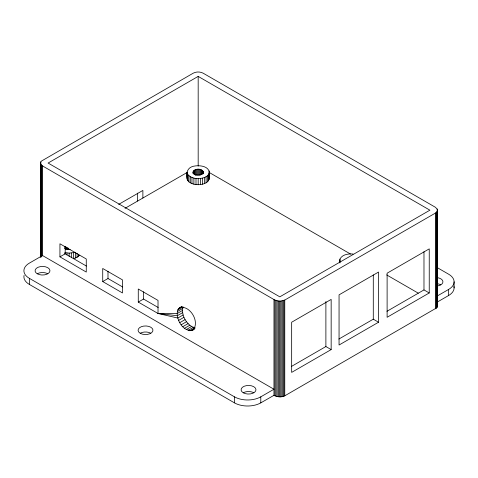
<?xml version="1.0" encoding="UTF-8"?>
<svg xmlns="http://www.w3.org/2000/svg" width="478" height="478" viewBox="0 0 478 478"><rect width="100%" height="100%" fill="white"/><g stroke="black" fill="none" stroke-linecap="round" stroke-linejoin="round"><path stroke-width="0.72" d="M40.451 256.602L40.451 163.052L41.222 161.211L193.226 73.176C196.255 71.586 200.103 71.586 203.132 73.176L435.482 207.321L437.442 209.549L437.531 305.956L436.767 307.796L284.763 395.832C281.393 397.523 277.222 397.051 273.96 395.318L260.791 402.864A18.618 10.749 0 0 1 234.459 402.858L29.355 284.416L29.355 278.333A18.618 10.749 0 0 1 29.355 263.133L42.524 255.533L273.96 389.235L260.791 396.836A18.618 10.749 0 0 1 234.459 396.83L29.355 278.333M102.722 281.56L122.476 292.96L122.476 279.887L102.722 268.481L102.722 281.56L107.992 278.519L107.992 271.253M194.014 329.491C183.922 334.188 174.799 318.718 177.816 309.893L183.08 306.852L182.381 310.521L183.08 314.996L177.816 318.037L158.021 313.484L158.021 300.411L138.273 289.005L138.273 302.084L143.537 299.043L143.537 291.777M187.221 179.513C185.721 171.937 187.651 166.464 195.998 165.848C200.85 165.4 208.312 166.404 209.352 172.176C209.489 175.892 210.248 180.923 206.078 182.817C203.67 184.138 200.909 184.663 198.179 184.705C194.905 184.645 191.487 183.934 188.888 181.837C185.918 179.507 187.298 175.366 187.006 172.176M187.854 180.726L187.854 174.643L187.221 173.43M190.28 182.817L190.28 176.735L187.854 174.643M193.901 184.215L193.901 178.133L190.28 176.735M195.998 184.58L195.998 178.497L193.901 178.133M198.179 184.705L198.179 178.623C202.445 178.539 208.629 177.195 209.352 172.176M198.179 166.093L198.179 76.396L429.901 210.177L279.809 296.838L48.087 163.052L198.179 76.396M200.36 184.58L200.36 178.497M204.387 183.618L204.387 177.535M206.078 182.817L206.078 176.735M207.47 181.837L207.47 175.755M209.137 170.915L209.352 178.252M234.459 402.858L234.459 396.83M260.791 402.864L260.791 396.836M273.96 395.318L273.984 299.551L42.506 165.914L41.222 164.886L40.451 163.052M274.94 395.808L274.958 300.041L273.984 299.551M276.015 396.22L276.027 300.453L274.958 300.041M277.156 396.537L277.168 300.77L276.027 300.453M278.345 396.752L278.351 300.985L277.168 300.77M279.546 396.865L279.552 301.092L278.351 300.985M280.735 396.865L280.735 301.092L284.763 300.059L435.482 213.039L437.191 211.431L437.531 210.177M281.877 396.764L281.877 300.985M282.946 396.549L282.946 300.776M283.908 396.238L283.914 300.459M339.948 262.96L339.948 259.094C342.26 254.404 348.402 253.627 353.087 254.021M436.187 308.334L436.193 212.555M436.767 307.796L436.767 212.017M437.185 307.205L437.191 208.928M437.436 306.589L437.442 209.549M193.058 173.604C192.06 167.647 204.297 167.647 203.299 173.604M203.299 172.176C202.122 176.233 194.235 176.233 193.058 172.176M339.733 262.374L339.948 259.094M177.816 309.893L178.664 308.543L181.568 306.577M74.711 252.229L73.427 252.629L73.427 258.706L77.048 257.307L79.473 255.216M192.843 330.167C200.3 322.411 190.256 305.018 179.812 307.593M118.669 204.393L142.88 190.417L142.88 198.017M125.045 208.318L187.245 172.403M59.935 256.853L86.267 272.054L86.267 258.98L59.935 243.78L59.935 256.853L65.199 253.812L86.393 266.049M178.664 308.543L182.178 306.518M177.29 311.584L182.554 308.543M182.381 310.521L177.111 313.562L158.021 313.484L138.273 302.084M182.554 312.696L177.29 315.737L158.021 313.484M178.664 320.368L183.934 317.326L183.08 314.996M179.812 322.644L185.076 319.603C187.334 323.307 190.632 326.988 195.12 327.711L189.856 330.746M181.21 324.771L186.474 321.73M182.799 326.677L188.069 323.636M184.532 328.278L189.796 325.237M186.33 329.521L191.594 326.48M188.129 330.358L193.393 327.316M191.451 330.686L194.958 328.661M291.49 366.411L325.888 346.55L331.158 349.591L331.158 299.419L291.658 322.226L291.658 372.392L331.158 349.591M338.884 339.045L373.288 319.185L378.552 322.226L378.552 272.054L339.057 294.86L339.057 345.026L378.552 322.226M386.953 311.298L423.98 289.919L429.244 292.96L429.244 248.871L387.114 273.195L387.114 317.284L429.244 292.96M437.364 295.93L448.645 289.417A18.618 10.749 0 0 0 448.645 274.211L437.023 267.501M437.364 302.012L448.645 295.494A18.618 10.749 0 0 0 453.939 286.489M64.877 253.979L64.877 252.629L69.149 253.119L73.427 252.629M70.147 249.564L67.189 249.397L64.894 248.309M279.552 301.092L280.735 301.092M195.998 178.497L198.179 178.623M209.149 172.427L350.511 254.039M386.654 274.91L418.286 293.169M107.992 278.519L122.643 286.979M143.537 299.043L158.194 307.497M183.934 317.326L185.076 319.603M437.185 304.707L437.531 305.956M339.733 260.349L339.948 261.609M454.1 281.811L454.1 287.893M448.645 289.417L448.645 295.494M435.482 213.039L435.482 308.818M423.98 251.709L423.98 289.919M373.288 274.916L373.288 319.185M325.888 301.546L325.888 346.55M284.763 300.059L284.763 395.832M209.137 173.43L209.137 179.513M208.498 174.643L208.498 180.726M203.198 171.596L203.198 173.741M202.911 171.04L202.911 173.902M202.433 170.532L202.433 174.106M202.451 178.133L202.451 184.215M201.8 170.084L201.8 174.374M201.023 169.714L201.023 174.721M200.139 169.445L200.139 175.163M199.177 169.272L199.177 174.996M198.179 169.218L198.179 174.942M197.181 169.272L197.181 174.996M196.219 169.445L196.219 175.163M195.335 169.714L195.335 175.438M194.558 170.084L194.558 174.374M193.919 170.532L193.919 174.106M193.447 171.04L193.447 173.902M193.154 171.596L193.154 173.03M191.971 177.535L191.971 183.618M188.888 175.755L188.888 181.837M137.616 193.136L137.616 201.059M78.44 254.302L78.44 256.333M77.048 253.256L77.048 257.307M75.357 252.707L75.357 258.114M71.33 252.993L71.33 257.726M69.149 253.119L69.149 256.495M68.151 248.058L68.151 249.492M67.189 247.514L67.189 249.659M66.968 252.993L66.968 255.019M66.305 247.072L66.305 249.217M65.528 246.726L65.528 249.588M65.199 246.546L65.199 253.812M64.894 246.457L64.894 248.602M42.506 165.914L42.524 255.533M41.795 165.43L41.801 256.752M41.222 164.886L41.222 256.955M40.797 161.803L40.803 257.11M40.54 162.418L40.546 257.236M29.355 284.416A18.618 10.749 0 0 1 24.061 275.412M437.406 277.658A7.451 4.302 0 0 1 442.927 281.811A7.451 4.302 0 0 1 437.406 285.969M437.406 283.741A7.451 4.302 0 0 1 440.746 284.858M243.254 392.791A7.451 4.302 0 0 0 255.718 390.867A7.451 4.302 0 0 0 246.594 385.597A7.451 4.302 0 0 0 243.254 392.791A7.451 4.302 0 0 1 253.788 392.749M37.248 273.769A7.451 4.302 0 0 0 49.706 271.845A7.451 4.302 0 0 0 40.588 266.575A7.451 4.302 0 0 0 37.248 273.769A7.451 4.302 0 0 1 47.776 273.774M140.251 333.244A7.445 4.302 0 0 1 150.785 333.25M140.251 333.297A7.445 4.302 0 0 0 152.709 331.374A7.445 4.302 0 0 0 143.591 326.104A7.445 4.302 0 0 0 140.251 333.297"/></g></svg>
